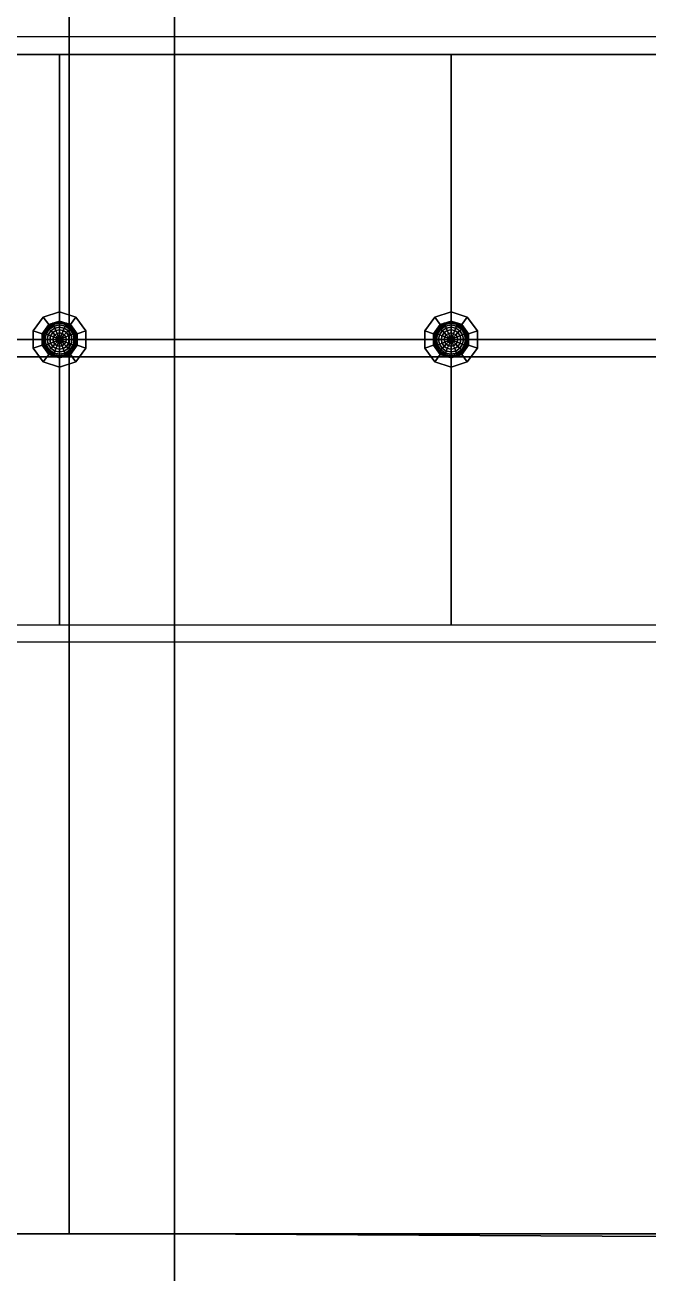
# Model space of a CAD drawing. Header units: millimetres. Extents: x 116.8 to 135.8, y -35.1 to -13.1.
# Drawn here: x 123.717 to 125.493, y -23.251 to -19.694 of the extents above; entities that cross this region are included whole.
import ezdxf

# ---------------------------------------------------------------- set-up
doc = ezdxf.new("R2010")
doc.units = ezdxf.units.MM
for name, color, linetype in [('CONTROSOFFITTO', 41, 'CONTINUOUS'), ('COPERTURA', 252, 'CONTINUOUS'), ('CROMATO', 251, 'CONTINUOUS'), ('LAMPADA', 2, 'CONTINUOUS'), ('PAVIMENTO', 253, 'CONTINUOUS'), ('SOFFITTO', 41, 'CONTINUOUS')]:
    doc.layers.add(name, color=color, linetype=linetype)

msp = doc.modelspace()

# ---------------------------------------------------------------- linework, layer by layer
at = {"layer": 'CONTROSOFFITTO'}
for points in [[(122.649612, -19.728058, 5.7), (122.699612, -19.778058, 5.6), (127.162703, -19.778058, 5.6), (127.212703, -19.728058, 5.7)], [(123.815385, -19.778058, 5.6), (122.699612, -19.778058, 5.6), (122.699612, -20.590732, 5.6), (123.815385, -20.590732, 5.6)], [(124.931158, -19.778058, 5.6), (123.815385, -19.778058, 5.6), (123.815385, -20.590732, 5.6), (124.931158, -20.590732, 5.6)], [(126.046931, -19.778058, 5.6), (124.931158, -19.778058, 5.6), (124.931158, -20.590732, 5.6), (126.046931, -20.590732, 5.6)], [(123.815385, -20.590732, 5.6), (122.699612, -20.590732, 5.6), (122.699612, -21.403406, 5.6), (123.815385, -21.403406, 5.6)], [(124.931158, -20.590732, 5.6), (123.815385, -20.590732, 5.6), (123.815385, -21.403406, 5.6), (124.931158, -21.403406, 5.6)], [(126.046931, -20.590732, 5.6), (124.931158, -20.590732, 5.6), (124.931158, -21.403406, 5.6), (126.046931, -21.403406, 5.6)], [(122.649612, -21.453406, 5.7), (122.699612, -21.403406, 5.6), (127.162703, -21.403406, 5.6), (127.212703, -21.453406, 5.7)]]:
    msp.add_3dface(points, dxfattribs=at)
at = {"layer": 'COPERTURA'}
for points in [[(128.543016, -20.6399, 6.3), (123.693016, -20.6399, 6.3), (123.693016, -18.1399, 6.3), (128.543016, -18.1399, 6.3)], [(128.543016, -23.1399, 6.3), (123.693016, -23.1399, 6.3), (123.693016, -20.6399, 6.3), (128.543016, -20.6399, 6.3)], [(123.843016, -23.1399, 5.7), (119.143016, -23.1399, 5.7), (118.843016, -23.1399, 6.3), (123.693016, -23.1399, 6.3)], [(126.343016, -25.6399, 6.3), (118.843016, -25.6399, 6.3), (118.843016, -23.1399, 6.3), (126.343016, -23.1399, 6.3)], [(118.843016, -23.1399, 5.7), (126.343016, -23.1399, 5.7), (126.343016, -23.1399, 6.3), (118.843016, -23.1399, 6.3)], [(128.543016, -23.1399, 5.7), (123.843016, -23.1399, 5.7), (123.693016, -23.1399, 6.3), (128.543016, -23.1399, 6.3)]]:
    msp.add_3dface(points, dxfattribs=at)
at = {"layer": 'CROMATO'}
for points in [[(123.815408, -20.538206, 5.6), (123.815408, -20.51192, 5.6), (123.769055, -20.526981, 5.6), (123.784506, -20.548247, 5.6)], [(123.784506, -20.548247, 5.575), (123.769055, -20.526981, 5.575), (123.815408, -20.51192, 5.575), (123.815408, -20.538206, 5.575)], [(123.769055, -20.526981, 5.6), (123.815408, -20.51192, 5.6), (123.815408, -20.51192, 5.575), (123.769055, -20.526981, 5.575)], [(123.84631, -20.548247, 5.6), (123.86176, -20.526981, 5.6), (123.815408, -20.51192, 5.6), (123.815408, -20.538206, 5.6)], [(123.815408, -20.538206, 5.575), (123.815408, -20.51192, 5.575), (123.86176, -20.526981, 5.575), (123.84631, -20.548247, 5.575)], [(123.815408, -20.51192, 5.6), (123.86176, -20.526981, 5.6), (123.86176, -20.526981, 5.575), (123.815408, -20.51192, 5.575)], [(123.815408, -20.51192, 5.6), (123.815408, -20.538206, 5.6), (123.815408, -20.538206, 5.575), (123.815408, -20.51192, 5.575)], [(124.931181, -20.538206, 5.6), (124.931181, -20.51192, 5.6), (124.884828, -20.526981, 5.6), (124.900279, -20.548247, 5.6)], [(124.900279, -20.548247, 5.575), (124.884828, -20.526981, 5.575), (124.931181, -20.51192, 5.575), (124.931181, -20.538206, 5.575)], [(124.884828, -20.526981, 5.6), (124.931181, -20.51192, 5.6), (124.931181, -20.51192, 5.575), (124.884828, -20.526981, 5.575)], [(124.962082, -20.548247, 5.6), (124.977533, -20.526981, 5.6), (124.931181, -20.51192, 5.6), (124.931181, -20.538206, 5.6)], [(124.931181, -20.538206, 5.575), (124.931181, -20.51192, 5.575), (124.977533, -20.526981, 5.575), (124.962082, -20.548247, 5.575)], [(124.931181, -20.51192, 5.6), (124.977533, -20.526981, 5.6), (124.977533, -20.526981, 5.575), (124.931181, -20.51192, 5.575)], [(124.931181, -20.51192, 5.6), (124.931181, -20.538206, 5.6), (124.931181, -20.538206, 5.575), (124.931181, -20.51192, 5.575)], [(123.784506, -20.548247, 5.6), (123.769055, -20.526981, 5.6), (123.740408, -20.56641, 5.6), (123.765408, -20.574533, 5.6)], [(123.765408, -20.574533, 5.575), (123.740408, -20.56641, 5.575), (123.769055, -20.526981, 5.575), (123.784506, -20.548247, 5.575)], [(123.740408, -20.56641, 5.6), (123.769055, -20.526981, 5.6), (123.769055, -20.526981, 5.575), (123.740408, -20.56641, 5.575)], [(123.784506, -20.548247, 5.575), (123.765408, -20.574533, 5.575), (123.765408, -20.574533, 5.6), (123.784506, -20.548247, 5.6)], [(123.769055, -20.526981, 5.6), (123.784506, -20.548247, 5.6), (123.784506, -20.548247, 5.575), (123.769055, -20.526981, 5.575)], [(123.815408, -20.538206, 5.575), (123.784506, -20.548247, 5.575), (123.784506, -20.548247, 5.6), (123.815408, -20.538206, 5.6)], [(123.84631, -20.548247, 5.575), (123.815408, -20.538206, 5.575), (123.815408, -20.538206, 5.6), (123.84631, -20.548247, 5.6)], [(123.865408, -20.574533, 5.6), (123.890408, -20.56641, 5.6), (123.86176, -20.526981, 5.6), (123.84631, -20.548247, 5.6)], [(123.84631, -20.548247, 5.575), (123.86176, -20.526981, 5.575), (123.890408, -20.56641, 5.575), (123.865408, -20.574533, 5.575)], [(123.84631, -20.548247, 5.6), (123.86176, -20.526981, 5.6), (123.86176, -20.526981, 5.575), (123.84631, -20.548247, 5.575)], [(123.865408, -20.574533, 5.575), (123.84631, -20.548247, 5.575), (123.84631, -20.548247, 5.6), (123.865408, -20.574533, 5.6)], [(123.86176, -20.526981, 5.6), (123.890408, -20.56641, 5.6), (123.890408, -20.56641, 5.575), (123.86176, -20.526981, 5.575)], [(124.900279, -20.548247, 5.6), (124.884828, -20.526981, 5.6), (124.856181, -20.56641, 5.6), (124.881181, -20.574533, 5.6)], [(124.881181, -20.574533, 5.575), (124.856181, -20.56641, 5.575), (124.884828, -20.526981, 5.575), (124.900279, -20.548247, 5.575)], [(124.856181, -20.56641, 5.6), (124.884828, -20.526981, 5.6), (124.884828, -20.526981, 5.575), (124.856181, -20.56641, 5.575)], [(124.900279, -20.548247, 5.575), (124.881181, -20.574533, 5.575), (124.881181, -20.574533, 5.6), (124.900279, -20.548247, 5.6)], [(124.884828, -20.526981, 5.6), (124.900279, -20.548247, 5.6), (124.900279, -20.548247, 5.575), (124.884828, -20.526981, 5.575)], [(124.931181, -20.538206, 5.575), (124.900279, -20.548247, 5.575), (124.900279, -20.548247, 5.6), (124.931181, -20.538206, 5.6)], [(124.962082, -20.548247, 5.575), (124.931181, -20.538206, 5.575), (124.931181, -20.538206, 5.6), (124.962082, -20.548247, 5.6)], [(124.981181, -20.574533, 5.6), (125.006181, -20.56641, 5.6), (124.977533, -20.526981, 5.6), (124.962082, -20.548247, 5.6)], [(124.962082, -20.548247, 5.575), (124.977533, -20.526981, 5.575), (125.006181, -20.56641, 5.575), (124.981181, -20.574533, 5.575)], [(124.962082, -20.548247, 5.6), (124.977533, -20.526981, 5.6), (124.977533, -20.526981, 5.575), (124.962082, -20.548247, 5.575)], [(124.981181, -20.574533, 5.575), (124.962082, -20.548247, 5.575), (124.962082, -20.548247, 5.6), (124.981181, -20.574533, 5.6)], [(124.977533, -20.526981, 5.6), (125.006181, -20.56641, 5.6), (125.006181, -20.56641, 5.575), (124.977533, -20.526981, 5.575)], [(123.765408, -20.607025, 5.6), (123.740408, -20.615148, 5.6), (123.740408, -20.56641, 5.6), (123.765408, -20.574533, 5.6)], [(123.765408, -20.574533, 5.575), (123.740408, -20.56641, 5.575), (123.740408, -20.615148, 5.575), (123.765408, -20.607025, 5.575)], [(123.765408, -20.574533, 5.6), (123.740408, -20.56641, 5.6), (123.740408, -20.56641, 5.575), (123.765408, -20.574533, 5.575)], [(123.740408, -20.56641, 5.6), (123.740408, -20.615148, 5.6), (123.740408, -20.615148, 5.575), (123.740408, -20.56641, 5.575)], [(123.765408, -20.607025, 5.575), (123.765408, -20.574533, 5.575), (123.765408, -20.574533, 5.6), (123.765408, -20.607025, 5.6)], [(123.865408, -20.607025, 5.6), (123.890408, -20.615148, 5.6), (123.890408, -20.56641, 5.6), (123.865408, -20.574533, 5.6)], [(123.865408, -20.574533, 5.575), (123.890408, -20.56641, 5.575), (123.890408, -20.615148, 5.575), (123.865408, -20.607025, 5.575)], [(123.890408, -20.56641, 5.6), (123.865408, -20.574533, 5.6), (123.865408, -20.574533, 5.575), (123.890408, -20.56641, 5.575)], [(123.865408, -20.607025, 5.575), (123.865408, -20.574533, 5.575), (123.865408, -20.574533, 5.6), (123.865408, -20.607025, 5.6)], [(123.890408, -20.56641, 5.6), (123.890408, -20.615148, 5.6), (123.890408, -20.615148, 5.575), (123.890408, -20.56641, 5.575)], [(124.881181, -20.607025, 5.6), (124.856181, -20.615148, 5.6), (124.856181, -20.56641, 5.6), (124.881181, -20.574533, 5.6)], [(124.881181, -20.574533, 5.575), (124.856181, -20.56641, 5.575), (124.856181, -20.615148, 5.575), (124.881181, -20.607025, 5.575)], [(124.881181, -20.574533, 5.6), (124.856181, -20.56641, 5.6), (124.856181, -20.56641, 5.575), (124.881181, -20.574533, 5.575)], [(124.856181, -20.56641, 5.6), (124.856181, -20.615148, 5.6), (124.856181, -20.615148, 5.575), (124.856181, -20.56641, 5.575)], [(124.881181, -20.607025, 5.575), (124.881181, -20.574533, 5.575), (124.881181, -20.574533, 5.6), (124.881181, -20.607025, 5.6)], [(124.981181, -20.607025, 5.6), (125.006181, -20.615148, 5.6), (125.006181, -20.56641, 5.6), (124.981181, -20.574533, 5.6)], [(124.981181, -20.574533, 5.575), (125.006181, -20.56641, 5.575), (125.006181, -20.615148, 5.575), (124.981181, -20.607025, 5.575)], [(125.006181, -20.56641, 5.6), (124.981181, -20.574533, 5.6), (124.981181, -20.574533, 5.575), (125.006181, -20.56641, 5.575)], [(124.981181, -20.607025, 5.575), (124.981181, -20.574533, 5.575), (124.981181, -20.574533, 5.6), (124.981181, -20.607025, 5.6)], [(125.006181, -20.56641, 5.6), (125.006181, -20.615148, 5.6), (125.006181, -20.615148, 5.575), (125.006181, -20.56641, 5.575)], [(123.784506, -20.633312, 5.6), (123.769055, -20.654578, 5.6), (123.740408, -20.615148, 5.6), (123.765408, -20.607025, 5.6)], [(123.765408, -20.607025, 5.575), (123.740408, -20.615148, 5.575), (123.769055, -20.654578, 5.575), (123.784506, -20.633312, 5.575)], [(123.765408, -20.607025, 5.6), (123.740408, -20.615148, 5.6), (123.740408, -20.615148, 5.575), (123.765408, -20.607025, 5.575)], [(123.740408, -20.615148, 5.6), (123.769055, -20.654578, 5.6), (123.769055, -20.654578, 5.575), (123.740408, -20.615148, 5.575)], [(123.784506, -20.633312, 5.575), (123.765408, -20.607025, 5.575), (123.765408, -20.607025, 5.6), (123.784506, -20.633312, 5.6)], [(123.865408, -20.607025, 5.6), (123.890408, -20.615148, 5.6), (123.86176, -20.654578, 5.6), (123.84631, -20.633312, 5.6)], [(123.84631, -20.633312, 5.575), (123.86176, -20.654578, 5.575), (123.890408, -20.615148, 5.575), (123.865408, -20.607025, 5.575)], [(123.865408, -20.607025, 5.575), (123.84631, -20.633312, 5.575), (123.84631, -20.633312, 5.6), (123.865408, -20.607025, 5.6)], [(123.86176, -20.654578, 5.6), (123.890408, -20.615148, 5.6), (123.890408, -20.615148, 5.575), (123.86176, -20.654578, 5.575)], [(123.890408, -20.615148, 5.6), (123.865408, -20.607025, 5.6), (123.865408, -20.607025, 5.575), (123.890408, -20.615148, 5.575)], [(124.900279, -20.633312, 5.6), (124.884828, -20.654578, 5.6), (124.856181, -20.615148, 5.6), (124.881181, -20.607025, 5.6)], [(124.881181, -20.607025, 5.575), (124.856181, -20.615148, 5.575), (124.884828, -20.654578, 5.575), (124.900279, -20.633312, 5.575)], [(124.881181, -20.607025, 5.6), (124.856181, -20.615148, 5.6), (124.856181, -20.615148, 5.575), (124.881181, -20.607025, 5.575)], [(124.856181, -20.615148, 5.6), (124.884828, -20.654578, 5.6), (124.884828, -20.654578, 5.575), (124.856181, -20.615148, 5.575)], [(124.900279, -20.633312, 5.575), (124.881181, -20.607025, 5.575), (124.881181, -20.607025, 5.6), (124.900279, -20.633312, 5.6)], [(124.981181, -20.607025, 5.6), (125.006181, -20.615148, 5.6), (124.977533, -20.654578, 5.6), (124.962082, -20.633312, 5.6)], [(124.962082, -20.633312, 5.575), (124.977533, -20.654578, 5.575), (125.006181, -20.615148, 5.575), (124.981181, -20.607025, 5.575)], [(124.981181, -20.607025, 5.575), (124.962082, -20.633312, 5.575), (124.962082, -20.633312, 5.6), (124.981181, -20.607025, 5.6)], [(124.977533, -20.654578, 5.6), (125.006181, -20.615148, 5.6), (125.006181, -20.615148, 5.575), (124.977533, -20.654578, 5.575)], [(125.006181, -20.615148, 5.6), (124.981181, -20.607025, 5.6), (124.981181, -20.607025, 5.575), (125.006181, -20.615148, 5.575)], [(123.815408, -20.643352, 5.6), (123.815408, -20.669639, 5.6), (123.769055, -20.654578, 5.6), (123.784506, -20.633312, 5.6)], [(123.784506, -20.633312, 5.575), (123.769055, -20.654578, 5.575), (123.815408, -20.669639, 5.575), (123.815408, -20.643352, 5.575)], [(123.784506, -20.633312, 5.6), (123.769055, -20.654578, 5.6), (123.769055, -20.654578, 5.575), (123.784506, -20.633312, 5.575)], [(123.769055, -20.654578, 5.6), (123.815408, -20.669639, 5.6), (123.815408, -20.669639, 5.575), (123.769055, -20.654578, 5.575)], [(123.815408, -20.643352, 5.575), (123.784506, -20.633312, 5.575), (123.784506, -20.633312, 5.6), (123.815408, -20.643352, 5.6)], [(123.84631, -20.633312, 5.6), (123.86176, -20.654578, 5.6), (123.815408, -20.669639, 5.6), (123.815408, -20.643352, 5.6)], [(123.815408, -20.643352, 5.575), (123.815408, -20.669639, 5.575), (123.86176, -20.654578, 5.575), (123.84631, -20.633312, 5.575)], [(123.84631, -20.633312, 5.575), (123.815408, -20.643352, 5.575), (123.815408, -20.643352, 5.6), (123.84631, -20.633312, 5.6)], [(123.815408, -20.669639, 5.6), (123.815408, -20.643352, 5.6), (123.815408, -20.643352, 5.575), (123.815408, -20.669639, 5.575)], [(123.815408, -20.643352, 5.6), (123.815408, -20.669639, 5.6), (123.815408, -20.669639, 5.575), (123.815408, -20.643352, 5.575)], [(123.815408, -20.669639, 5.6), (123.86176, -20.654578, 5.6), (123.86176, -20.654578, 5.575), (123.815408, -20.669639, 5.575)], [(123.84631, -20.633312, 5.6), (123.86176, -20.654578, 5.6), (123.86176, -20.654578, 5.575), (123.84631, -20.633312, 5.575)], [(124.931181, -20.643352, 5.6), (124.931181, -20.669639, 5.6), (124.884828, -20.654578, 5.6), (124.900279, -20.633312, 5.6)], [(124.900279, -20.633312, 5.575), (124.884828, -20.654578, 5.575), (124.931181, -20.669639, 5.575), (124.931181, -20.643352, 5.575)], [(124.900279, -20.633312, 5.6), (124.884828, -20.654578, 5.6), (124.884828, -20.654578, 5.575), (124.900279, -20.633312, 5.575)], [(124.884828, -20.654578, 5.6), (124.931181, -20.669639, 5.6), (124.931181, -20.669639, 5.575), (124.884828, -20.654578, 5.575)], [(124.931181, -20.643352, 5.575), (124.900279, -20.633312, 5.575), (124.900279, -20.633312, 5.6), (124.931181, -20.643352, 5.6)], [(124.962082, -20.633312, 5.6), (124.977533, -20.654578, 5.6), (124.931181, -20.669639, 5.6), (124.931181, -20.643352, 5.6)], [(124.931181, -20.643352, 5.575), (124.931181, -20.669639, 5.575), (124.977533, -20.654578, 5.575), (124.962082, -20.633312, 5.575)], [(124.962082, -20.633312, 5.575), (124.931181, -20.643352, 5.575), (124.931181, -20.643352, 5.6), (124.962082, -20.633312, 5.6)], [(124.931181, -20.643352, 5.6), (124.931181, -20.669639, 5.6), (124.931181, -20.669639, 5.575), (124.931181, -20.643352, 5.575)], [(124.931181, -20.669639, 5.6), (124.977533, -20.654578, 5.6), (124.977533, -20.654578, 5.575), (124.931181, -20.669639, 5.575)], [(124.962082, -20.633312, 5.6), (124.977533, -20.654578, 5.6), (124.977533, -20.654578, 5.575), (124.962082, -20.633312, 5.575)]]:
    msp.add_3dface(points, dxfattribs=at)
at = {"layer": 'LAMPADA'}
for points in [[(123.770102, -20.572013, 5.565246), (123.780732, -20.556103, 5.565246), (123.780053, -20.555424, 5.575), (123.769214, -20.571645, 5.575)], [(123.77273, -20.573102, 5.555866), (123.782744, -20.558115, 5.555866), (123.780732, -20.556103, 5.565246), (123.770102, -20.572013, 5.565246)], [(123.776999, -20.57487, 5.547222), (123.786011, -20.561382, 5.547222), (123.782744, -20.558115, 5.555866), (123.77273, -20.573102, 5.555866)], [(123.780732, -20.556103, 5.565246), (123.796641, -20.545473, 5.565246), (123.796274, -20.544585, 5.575), (123.780053, -20.555424, 5.575)], [(123.782744, -20.558115, 5.555866), (123.79773, -20.548102, 5.555866), (123.796641, -20.545473, 5.565246), (123.780732, -20.556103, 5.565246)], [(123.786011, -20.561382, 5.547222), (123.799498, -20.55237, 5.547222), (123.79773, -20.548102, 5.555866), (123.782744, -20.558115, 5.555866)], [(123.790408, -20.565779, 5.539645), (123.801878, -20.558115, 5.539645), (123.799498, -20.55237, 5.547222), (123.786011, -20.561382, 5.547222)], [(123.795766, -20.571137, 5.533427), (123.804778, -20.565115, 5.533427), (123.801878, -20.558115, 5.539645), (123.790408, -20.565779, 5.539645)], [(123.796641, -20.545473, 5.565246), (123.815408, -20.54174, 5.565246), (123.815408, -20.540779, 5.575), (123.796274, -20.544585, 5.575)], [(123.79773, -20.548102, 5.555866), (123.815408, -20.544585, 5.555866), (123.815408, -20.54174, 5.565246), (123.796641, -20.545473, 5.565246)], [(123.799498, -20.55237, 5.547222), (123.815408, -20.549206, 5.547222), (123.815408, -20.544585, 5.555866), (123.79773, -20.548102, 5.555866)], [(123.801878, -20.558115, 5.539645), (123.815408, -20.555424, 5.539645), (123.815408, -20.549206, 5.547222), (123.799498, -20.55237, 5.547222)], [(123.804778, -20.565115, 5.533427), (123.815408, -20.563001, 5.533427), (123.815408, -20.555424, 5.539645), (123.801878, -20.558115, 5.539645)], [(123.815408, -20.54174, 5.565246), (123.834174, -20.545473, 5.565246), (123.834542, -20.544585, 5.575), (123.815408, -20.540779, 5.575)], [(123.815408, -20.544585, 5.555866), (123.833086, -20.548102, 5.555866), (123.834174, -20.545473, 5.565246), (123.815408, -20.54174, 5.565246)], [(123.815408, -20.549206, 5.547222), (123.831317, -20.55237, 5.547222), (123.833086, -20.548102, 5.555866), (123.815408, -20.544585, 5.555866)], [(123.815408, -20.555424, 5.539645), (123.828938, -20.558115, 5.539645), (123.831317, -20.55237, 5.547222), (123.815408, -20.549206, 5.547222)], [(123.815408, -20.563001, 5.533427), (123.826038, -20.565115, 5.533427), (123.828938, -20.558115, 5.539645), (123.815408, -20.555424, 5.539645)], [(123.826038, -20.565115, 5.533427), (123.83505, -20.571137, 5.533427), (123.840408, -20.565779, 5.539645), (123.828938, -20.558115, 5.539645)], [(123.828938, -20.558115, 5.539645), (123.840408, -20.565779, 5.539645), (123.844805, -20.561382, 5.547222), (123.831317, -20.55237, 5.547222)], [(123.831317, -20.55237, 5.547222), (123.844805, -20.561382, 5.547222), (123.848072, -20.558115, 5.555866), (123.833086, -20.548102, 5.555866)], [(123.833086, -20.548102, 5.555866), (123.848072, -20.558115, 5.555866), (123.850084, -20.556103, 5.565246), (123.834174, -20.545473, 5.565246)], [(123.834174, -20.545473, 5.565246), (123.850084, -20.556103, 5.565246), (123.850763, -20.555424, 5.575), (123.834542, -20.544585, 5.575)], [(123.844805, -20.561382, 5.547222), (123.853817, -20.57487, 5.547222), (123.858086, -20.573102, 5.555866), (123.848072, -20.558115, 5.555866)], [(123.848072, -20.558115, 5.555866), (123.858086, -20.573102, 5.555866), (123.860714, -20.572013, 5.565246), (123.850084, -20.556103, 5.565246)], [(123.850084, -20.556103, 5.565246), (123.860714, -20.572013, 5.565246), (123.861602, -20.571645, 5.575), (123.850763, -20.555424, 5.575)], [(124.885874, -20.572013, 5.565246), (124.896505, -20.556103, 5.565246), (124.895825, -20.555424, 5.575), (124.884987, -20.571645, 5.575)], [(124.888503, -20.573102, 5.555866), (124.898517, -20.558115, 5.555866), (124.896505, -20.556103, 5.565246), (124.885874, -20.572013, 5.565246)], [(124.892772, -20.57487, 5.547222), (124.901784, -20.561382, 5.547222), (124.898517, -20.558115, 5.555866), (124.888503, -20.573102, 5.555866)], [(124.896505, -20.556103, 5.565246), (124.912414, -20.545473, 5.565246), (124.912046, -20.544585, 5.575), (124.895825, -20.555424, 5.575)], [(124.898517, -20.558115, 5.555866), (124.913503, -20.548102, 5.555866), (124.912414, -20.545473, 5.565246), (124.896505, -20.556103, 5.565246)], [(124.901784, -20.561382, 5.547222), (124.915271, -20.55237, 5.547222), (124.913503, -20.548102, 5.555866), (124.898517, -20.558115, 5.555866)], [(124.906181, -20.565779, 5.539645), (124.917651, -20.558115, 5.539645), (124.915271, -20.55237, 5.547222), (124.901784, -20.561382, 5.547222)], [(124.911538, -20.571137, 5.533427), (124.92055, -20.565115, 5.533427), (124.917651, -20.558115, 5.539645), (124.906181, -20.565779, 5.539645)], [(124.912414, -20.545473, 5.565246), (124.931181, -20.54174, 5.565246), (124.931181, -20.540779, 5.575), (124.912046, -20.544585, 5.575)], [(124.913503, -20.548102, 5.555866), (124.931181, -20.544585, 5.555866), (124.931181, -20.54174, 5.565246), (124.912414, -20.545473, 5.565246)], [(124.915271, -20.55237, 5.547222), (124.931181, -20.549206, 5.547222), (124.931181, -20.544585, 5.555866), (124.913503, -20.548102, 5.555866)], [(124.917651, -20.558115, 5.539645), (124.931181, -20.555424, 5.539645), (124.931181, -20.549206, 5.547222), (124.915271, -20.55237, 5.547222)], [(124.92055, -20.565115, 5.533427), (124.931181, -20.563001, 5.533427), (124.931181, -20.555424, 5.539645), (124.917651, -20.558115, 5.539645)], [(124.931181, -20.54174, 5.565246), (124.949947, -20.545473, 5.565246), (124.950315, -20.544585, 5.575), (124.931181, -20.540779, 5.575)], [(124.931181, -20.544585, 5.555866), (124.948858, -20.548102, 5.555866), (124.949947, -20.545473, 5.565246), (124.931181, -20.54174, 5.565246)], [(124.931181, -20.549206, 5.547222), (124.94709, -20.55237, 5.547222), (124.948858, -20.548102, 5.555866), (124.931181, -20.544585, 5.555866)], [(124.931181, -20.555424, 5.539645), (124.94471, -20.558115, 5.539645), (124.94709, -20.55237, 5.547222), (124.931181, -20.549206, 5.547222)], [(124.931181, -20.563001, 5.533427), (124.941811, -20.565115, 5.533427), (124.94471, -20.558115, 5.539645), (124.931181, -20.555424, 5.539645)], [(124.941811, -20.565115, 5.533427), (124.950823, -20.571137, 5.533427), (124.956181, -20.565779, 5.539645), (124.94471, -20.558115, 5.539645)], [(124.94471, -20.558115, 5.539645), (124.956181, -20.565779, 5.539645), (124.960578, -20.561382, 5.547222), (124.94709, -20.55237, 5.547222)], [(124.94709, -20.55237, 5.547222), (124.960578, -20.561382, 5.547222), (124.963845, -20.558115, 5.555866), (124.948858, -20.548102, 5.555866)], [(124.948858, -20.548102, 5.555866), (124.963845, -20.558115, 5.555866), (124.965857, -20.556103, 5.565246), (124.949947, -20.545473, 5.565246)], [(124.949947, -20.545473, 5.565246), (124.965857, -20.556103, 5.565246), (124.966536, -20.555424, 5.575), (124.950315, -20.544585, 5.575)], [(124.960578, -20.561382, 5.547222), (124.969589, -20.57487, 5.547222), (124.973858, -20.573102, 5.555866), (124.963845, -20.558115, 5.555866)], [(124.963845, -20.558115, 5.555866), (124.973858, -20.573102, 5.555866), (124.976487, -20.572013, 5.565246), (124.965857, -20.556103, 5.565246)], [(124.965857, -20.556103, 5.565246), (124.976487, -20.572013, 5.565246), (124.977375, -20.571645, 5.575), (124.966536, -20.555424, 5.575)], [(123.766369, -20.590779, 5.565246), (123.770102, -20.572013, 5.565246), (123.769214, -20.571645, 5.575), (123.765408, -20.590779, 5.575)], [(123.770102, -20.609546, 5.565246), (123.766369, -20.590779, 5.565246), (123.765408, -20.590779, 5.575), (123.769214, -20.609914, 5.575)], [(123.769214, -20.590779, 5.555866), (123.77273, -20.573102, 5.555866), (123.770102, -20.572013, 5.565246), (123.766369, -20.590779, 5.565246)], [(123.77273, -20.608457, 5.555866), (123.769214, -20.590779, 5.555866), (123.766369, -20.590779, 5.565246), (123.770102, -20.609546, 5.565246)], [(123.773834, -20.590779, 5.547222), (123.776999, -20.57487, 5.547222), (123.77273, -20.573102, 5.555866), (123.769214, -20.590779, 5.555866)], [(123.776999, -20.606689, 5.547222), (123.773834, -20.590779, 5.547222), (123.769214, -20.590779, 5.555866), (123.77273, -20.608457, 5.555866)], [(123.780053, -20.590779, 5.539645), (123.782744, -20.577249, 5.539645), (123.776999, -20.57487, 5.547222), (123.773834, -20.590779, 5.547222)], [(123.782744, -20.604309, 5.539645), (123.780053, -20.590779, 5.539645), (123.773834, -20.590779, 5.547222), (123.776999, -20.606689, 5.547222)], [(123.782744, -20.577249, 5.539645), (123.790408, -20.565779, 5.539645), (123.786011, -20.561382, 5.547222), (123.776999, -20.57487, 5.547222)], [(123.787629, -20.590779, 5.533427), (123.789744, -20.580149, 5.533427), (123.782744, -20.577249, 5.539645), (123.780053, -20.590779, 5.539645)], [(123.789744, -20.60141, 5.533427), (123.787629, -20.590779, 5.533427), (123.780053, -20.590779, 5.539645), (123.782744, -20.604309, 5.539645)], [(123.789744, -20.580149, 5.533427), (123.795766, -20.571137, 5.533427), (123.790408, -20.565779, 5.539645), (123.782744, -20.577249, 5.539645)], [(123.796274, -20.590779, 5.528806), (123.79773, -20.583457, 5.528806), (123.789744, -20.580149, 5.533427), (123.787629, -20.590779, 5.533427)], [(123.79773, -20.598102, 5.528806), (123.796274, -20.590779, 5.528806), (123.787629, -20.590779, 5.533427), (123.789744, -20.60141, 5.533427)], [(123.79773, -20.583457, 5.528806), (123.801878, -20.577249, 5.528806), (123.795766, -20.571137, 5.533427), (123.789744, -20.580149, 5.533427)], [(123.801878, -20.577249, 5.528806), (123.808086, -20.573102, 5.528806), (123.804778, -20.565115, 5.533427), (123.795766, -20.571137, 5.533427)], [(123.805653, -20.590779, 5.525961), (123.806396, -20.587046, 5.525961), (123.79773, -20.583457, 5.528806), (123.796274, -20.590779, 5.528806)], [(123.806396, -20.594512, 5.525961), (123.805653, -20.590779, 5.525961), (123.796274, -20.590779, 5.528806), (123.79773, -20.598102, 5.528806)], [(123.806396, -20.587046, 5.525961), (123.80851, -20.583882, 5.525961), (123.801878, -20.577249, 5.528806), (123.79773, -20.583457, 5.528806)], [(123.80851, -20.597677, 5.525961), (123.806396, -20.594512, 5.525961), (123.79773, -20.598102, 5.528806), (123.801878, -20.604309, 5.528806)], [(123.80851, -20.583882, 5.525961), (123.811675, -20.581767, 5.525961), (123.808086, -20.573102, 5.528806), (123.801878, -20.577249, 5.528806)], [(123.808086, -20.573102, 5.528806), (123.815408, -20.571645, 5.528806), (123.815408, -20.563001, 5.533427), (123.804778, -20.565115, 5.533427)], [(123.815408, -20.590779, 5.525), (123.815408, -20.590779, 5.525), (123.806396, -20.587046, 5.525961), (123.805653, -20.590779, 5.525961)], [(123.815408, -20.590779, 5.525), (123.815408, -20.590779, 5.525), (123.805653, -20.590779, 5.525961), (123.806396, -20.594512, 5.525961)], [(123.815408, -20.590779, 5.525), (123.815408, -20.590779, 5.525), (123.80851, -20.583882, 5.525961), (123.806396, -20.587046, 5.525961)], [(123.815408, -20.590779, 5.525), (123.815408, -20.590779, 5.525), (123.806396, -20.594512, 5.525961), (123.80851, -20.597677, 5.525961)], [(123.811675, -20.581767, 5.525961), (123.815408, -20.581025, 5.525961), (123.815408, -20.571645, 5.528806), (123.808086, -20.573102, 5.528806)], [(123.815408, -20.590779, 5.525), (123.815408, -20.590779, 5.525), (123.811675, -20.581767, 5.525961), (123.80851, -20.583882, 5.525961)], [(123.815408, -20.590779, 5.525), (123.815408, -20.590779, 5.525), (123.80851, -20.597677, 5.525961), (123.811675, -20.599791, 5.525961)], [(123.815408, -20.590779, 5.525), (123.815408, -20.590779, 5.525), (123.815408, -20.581025, 5.525961), (123.811675, -20.581767, 5.525961)], [(123.815408, -20.590779, 5.525), (123.815408, -20.590779, 5.525), (123.811675, -20.599791, 5.525961), (123.815408, -20.600534, 5.525961)], [(123.815408, -20.571645, 5.528806), (123.82273, -20.573102, 5.528806), (123.826038, -20.565115, 5.533427), (123.815408, -20.563001, 5.533427)], [(123.815408, -20.581025, 5.525961), (123.819141, -20.581767, 5.525961), (123.82273, -20.573102, 5.528806), (123.815408, -20.571645, 5.528806)], [(123.815408, -20.590779, 5.525), (123.815408, -20.590779, 5.525), (123.819141, -20.581767, 5.525961), (123.815408, -20.581025, 5.525961)], [(123.815408, -20.590779, 5.525), (123.815408, -20.590779, 5.525), (123.822305, -20.583882, 5.525961), (123.819141, -20.581767, 5.525961)], [(123.815408, -20.590779, 5.525), (123.815408, -20.590779, 5.525), (123.82442, -20.587046, 5.525961), (123.822305, -20.583882, 5.525961)], [(123.815408, -20.590779, 5.525), (123.815408, -20.590779, 5.525), (123.825162, -20.590779, 5.525961), (123.82442, -20.587046, 5.525961)], [(123.815408, -20.590779, 5.525), (123.815408, -20.590779, 5.525), (123.82442, -20.594512, 5.525961), (123.825162, -20.590779, 5.525961)], [(123.815408, -20.590779, 5.525), (123.815408, -20.590779, 5.525), (123.822305, -20.597677, 5.525961), (123.82442, -20.594512, 5.525961)], [(123.815408, -20.590779, 5.525), (123.815408, -20.590779, 5.525), (123.819141, -20.599791, 5.525961), (123.822305, -20.597677, 5.525961)], [(123.815408, -20.590779, 5.525), (123.815408, -20.590779, 5.525), (123.815408, -20.600534, 5.525961), (123.819141, -20.599791, 5.525961)], [(123.819141, -20.581767, 5.525961), (123.822305, -20.583882, 5.525961), (123.828938, -20.577249, 5.528806), (123.82273, -20.573102, 5.528806)], [(123.822305, -20.583882, 5.525961), (123.82442, -20.587046, 5.525961), (123.833086, -20.583457, 5.528806), (123.828938, -20.577249, 5.528806)], [(123.82442, -20.594512, 5.525961), (123.822305, -20.597677, 5.525961), (123.828938, -20.604309, 5.528806), (123.833086, -20.598102, 5.528806)], [(123.82273, -20.573102, 5.528806), (123.828938, -20.577249, 5.528806), (123.83505, -20.571137, 5.533427), (123.826038, -20.565115, 5.533427)], [(123.82442, -20.587046, 5.525961), (123.825162, -20.590779, 5.525961), (123.834542, -20.590779, 5.528806), (123.833086, -20.583457, 5.528806)], [(123.825162, -20.590779, 5.525961), (123.82442, -20.594512, 5.525961), (123.833086, -20.598102, 5.528806), (123.834542, -20.590779, 5.528806)], [(123.828938, -20.577249, 5.528806), (123.833086, -20.583457, 5.528806), (123.841072, -20.580149, 5.533427), (123.83505, -20.571137, 5.533427)], [(123.833086, -20.583457, 5.528806), (123.834542, -20.590779, 5.528806), (123.843186, -20.590779, 5.533427), (123.841072, -20.580149, 5.533427)], [(123.834542, -20.590779, 5.528806), (123.833086, -20.598102, 5.528806), (123.841072, -20.60141, 5.533427), (123.843186, -20.590779, 5.533427)], [(123.83505, -20.571137, 5.533427), (123.841072, -20.580149, 5.533427), (123.848072, -20.577249, 5.539645), (123.840408, -20.565779, 5.539645)], [(123.840408, -20.565779, 5.539645), (123.848072, -20.577249, 5.539645), (123.853817, -20.57487, 5.547222), (123.844805, -20.561382, 5.547222)], [(123.841072, -20.580149, 5.533427), (123.843186, -20.590779, 5.533427), (123.850763, -20.590779, 5.539645), (123.848072, -20.577249, 5.539645)], [(123.843186, -20.590779, 5.533427), (123.841072, -20.60141, 5.533427), (123.848072, -20.604309, 5.539645), (123.850763, -20.590779, 5.539645)], [(123.848072, -20.577249, 5.539645), (123.850763, -20.590779, 5.539645), (123.856981, -20.590779, 5.547222), (123.853817, -20.57487, 5.547222)], [(123.850763, -20.590779, 5.539645), (123.848072, -20.604309, 5.539645), (123.853817, -20.606689, 5.547222), (123.856981, -20.590779, 5.547222)], [(123.853817, -20.57487, 5.547222), (123.856981, -20.590779, 5.547222), (123.861602, -20.590779, 5.555866), (123.858086, -20.573102, 5.555866)], [(123.856981, -20.590779, 5.547222), (123.853817, -20.606689, 5.547222), (123.858086, -20.608457, 5.555866), (123.861602, -20.590779, 5.555866)], [(123.858086, -20.573102, 5.555866), (123.861602, -20.590779, 5.555866), (123.864447, -20.590779, 5.565246), (123.860714, -20.572013, 5.565246)], [(123.861602, -20.590779, 5.555866), (123.858086, -20.608457, 5.555866), (123.860714, -20.609546, 5.565246), (123.864447, -20.590779, 5.565246)], [(123.860714, -20.572013, 5.565246), (123.864447, -20.590779, 5.565246), (123.865408, -20.590779, 5.575), (123.861602, -20.571645, 5.575)], [(123.864447, -20.590779, 5.565246), (123.860714, -20.609546, 5.565246), (123.861602, -20.609914, 5.575), (123.865408, -20.590779, 5.575)], [(124.882141, -20.590779, 5.565246), (124.885874, -20.572013, 5.565246), (124.884987, -20.571645, 5.575), (124.881181, -20.590779, 5.575)], [(124.885874, -20.609546, 5.565246), (124.882141, -20.590779, 5.565246), (124.881181, -20.590779, 5.575), (124.884987, -20.609914, 5.575)], [(124.884987, -20.590779, 5.555866), (124.888503, -20.573102, 5.555866), (124.885874, -20.572013, 5.565246), (124.882141, -20.590779, 5.565246)], [(124.888503, -20.608457, 5.555866), (124.884987, -20.590779, 5.555866), (124.882141, -20.590779, 5.565246), (124.885874, -20.609546, 5.565246)], [(124.889607, -20.590779, 5.547222), (124.892772, -20.57487, 5.547222), (124.888503, -20.573102, 5.555866), (124.884987, -20.590779, 5.555866)], [(124.892772, -20.606689, 5.547222), (124.889607, -20.590779, 5.547222), (124.884987, -20.590779, 5.555866), (124.888503, -20.608457, 5.555866)], [(124.895825, -20.590779, 5.539645), (124.898517, -20.577249, 5.539645), (124.892772, -20.57487, 5.547222), (124.889607, -20.590779, 5.547222)], [(124.898517, -20.604309, 5.539645), (124.895825, -20.590779, 5.539645), (124.889607, -20.590779, 5.547222), (124.892772, -20.606689, 5.547222)], [(124.898517, -20.577249, 5.539645), (124.906181, -20.565779, 5.539645), (124.901784, -20.561382, 5.547222), (124.892772, -20.57487, 5.547222)], [(124.903402, -20.590779, 5.533427), (124.905517, -20.580149, 5.533427), (124.898517, -20.577249, 5.539645), (124.895825, -20.590779, 5.539645)], [(124.905517, -20.60141, 5.533427), (124.903402, -20.590779, 5.533427), (124.895825, -20.590779, 5.539645), (124.898517, -20.604309, 5.539645)], [(124.905517, -20.580149, 5.533427), (124.911538, -20.571137, 5.533427), (124.906181, -20.565779, 5.539645), (124.898517, -20.577249, 5.539645)], [(124.912046, -20.590779, 5.528806), (124.913503, -20.583457, 5.528806), (124.905517, -20.580149, 5.533427), (124.903402, -20.590779, 5.533427)], [(124.913503, -20.598102, 5.528806), (124.912046, -20.590779, 5.528806), (124.903402, -20.590779, 5.533427), (124.905517, -20.60141, 5.533427)], [(124.913503, -20.583457, 5.528806), (124.917651, -20.577249, 5.528806), (124.911538, -20.571137, 5.533427), (124.905517, -20.580149, 5.533427)], [(124.917651, -20.577249, 5.528806), (124.923858, -20.573102, 5.528806), (124.92055, -20.565115, 5.533427), (124.911538, -20.571137, 5.533427)], [(124.921426, -20.590779, 5.525961), (124.922169, -20.587046, 5.525961), (124.913503, -20.583457, 5.528806), (124.912046, -20.590779, 5.528806)], [(124.922169, -20.594512, 5.525961), (124.921426, -20.590779, 5.525961), (124.912046, -20.590779, 5.528806), (124.913503, -20.598102, 5.528806)], [(124.922169, -20.587046, 5.525961), (124.924283, -20.583882, 5.525961), (124.917651, -20.577249, 5.528806), (124.913503, -20.583457, 5.528806)], [(124.924283, -20.597677, 5.525961), (124.922169, -20.594512, 5.525961), (124.913503, -20.598102, 5.528806), (124.917651, -20.604309, 5.528806)], [(124.924283, -20.583882, 5.525961), (124.927448, -20.581767, 5.525961), (124.923858, -20.573102, 5.528806), (124.917651, -20.577249, 5.528806)], [(124.923858, -20.573102, 5.528806), (124.931181, -20.571645, 5.528806), (124.931181, -20.563001, 5.533427), (124.92055, -20.565115, 5.533427)], [(124.931181, -20.590779, 5.525), (124.931181, -20.590779, 5.525), (124.922169, -20.587046, 5.525961), (124.921426, -20.590779, 5.525961)], [(124.931181, -20.590779, 5.525), (124.931181, -20.590779, 5.525), (124.921426, -20.590779, 5.525961), (124.922169, -20.594512, 5.525961)], [(124.931181, -20.590779, 5.525), (124.931181, -20.590779, 5.525), (124.924283, -20.583882, 5.525961), (124.922169, -20.587046, 5.525961)], [(124.931181, -20.590779, 5.525), (124.931181, -20.590779, 5.525), (124.922169, -20.594512, 5.525961), (124.924283, -20.597677, 5.525961)], [(124.927448, -20.581767, 5.525961), (124.931181, -20.581025, 5.525961), (124.931181, -20.571645, 5.528806), (124.923858, -20.573102, 5.528806)], [(124.931181, -20.590779, 5.525), (124.931181, -20.590779, 5.525), (124.927448, -20.581767, 5.525961), (124.924283, -20.583882, 5.525961)], [(124.931181, -20.590779, 5.525), (124.931181, -20.590779, 5.525), (124.924283, -20.597677, 5.525961), (124.927448, -20.599791, 5.525961)], [(124.931181, -20.590779, 5.525), (124.931181, -20.590779, 5.525), (124.931181, -20.581025, 5.525961), (124.927448, -20.581767, 5.525961)], [(124.931181, -20.590779, 5.525), (124.931181, -20.590779, 5.525), (124.927448, -20.599791, 5.525961), (124.931181, -20.600534, 5.525961)], [(124.931181, -20.571645, 5.528806), (124.938503, -20.573102, 5.528806), (124.941811, -20.565115, 5.533427), (124.931181, -20.563001, 5.533427)], [(124.931181, -20.581025, 5.525961), (124.934914, -20.581767, 5.525961), (124.938503, -20.573102, 5.528806), (124.931181, -20.571645, 5.528806)], [(124.931181, -20.590779, 5.525), (124.931181, -20.590779, 5.525), (124.934914, -20.581767, 5.525961), (124.931181, -20.581025, 5.525961)], [(124.931181, -20.590779, 5.525), (124.931181, -20.590779, 5.525), (124.938078, -20.583882, 5.525961), (124.934914, -20.581767, 5.525961)], [(124.931181, -20.590779, 5.525), (124.931181, -20.590779, 5.525), (124.940193, -20.587046, 5.525961), (124.938078, -20.583882, 5.525961)], [(124.931181, -20.590779, 5.525), (124.931181, -20.590779, 5.525), (124.940935, -20.590779, 5.525961), (124.940193, -20.587046, 5.525961)], [(124.931181, -20.590779, 5.525), (124.931181, -20.590779, 5.525), (124.940193, -20.594512, 5.525961), (124.940935, -20.590779, 5.525961)], [(124.931181, -20.590779, 5.525), (124.931181, -20.590779, 5.525), (124.938078, -20.597677, 5.525961), (124.940193, -20.594512, 5.525961)], [(124.931181, -20.590779, 5.525), (124.931181, -20.590779, 5.525), (124.934914, -20.599791, 5.525961), (124.938078, -20.597677, 5.525961)], [(124.931181, -20.590779, 5.525), (124.931181, -20.590779, 5.525), (124.931181, -20.600534, 5.525961), (124.934914, -20.599791, 5.525961)], [(124.934914, -20.581767, 5.525961), (124.938078, -20.583882, 5.525961), (124.94471, -20.577249, 5.528806), (124.938503, -20.573102, 5.528806)], [(124.938078, -20.583882, 5.525961), (124.940193, -20.587046, 5.525961), (124.948858, -20.583457, 5.528806), (124.94471, -20.577249, 5.528806)], [(124.940193, -20.594512, 5.525961), (124.938078, -20.597677, 5.525961), (124.94471, -20.604309, 5.528806), (124.948858, -20.598102, 5.528806)], [(124.938503, -20.573102, 5.528806), (124.94471, -20.577249, 5.528806), (124.950823, -20.571137, 5.533427), (124.941811, -20.565115, 5.533427)], [(124.940193, -20.587046, 5.525961), (124.940935, -20.590779, 5.525961), (124.950315, -20.590779, 5.528806), (124.948858, -20.583457, 5.528806)], [(124.940935, -20.590779, 5.525961), (124.940193, -20.594512, 5.525961), (124.948858, -20.598102, 5.528806), (124.950315, -20.590779, 5.528806)], [(124.94471, -20.577249, 5.528806), (124.948858, -20.583457, 5.528806), (124.956845, -20.580149, 5.533427), (124.950823, -20.571137, 5.533427)], [(124.948858, -20.583457, 5.528806), (124.950315, -20.590779, 5.528806), (124.958959, -20.590779, 5.533427), (124.956845, -20.580149, 5.533427)], [(124.950315, -20.590779, 5.528806), (124.948858, -20.598102, 5.528806), (124.956845, -20.60141, 5.533427), (124.958959, -20.590779, 5.533427)], [(124.950823, -20.571137, 5.533427), (124.956845, -20.580149, 5.533427), (124.963845, -20.577249, 5.539645), (124.956181, -20.565779, 5.539645)], [(124.956181, -20.565779, 5.539645), (124.963845, -20.577249, 5.539645), (124.969589, -20.57487, 5.547222), (124.960578, -20.561382, 5.547222)], [(124.956845, -20.580149, 5.533427), (124.958959, -20.590779, 5.533427), (124.966536, -20.590779, 5.539645), (124.963845, -20.577249, 5.539645)], [(124.958959, -20.590779, 5.533427), (124.956845, -20.60141, 5.533427), (124.963845, -20.604309, 5.539645), (124.966536, -20.590779, 5.539645)], [(124.963845, -20.577249, 5.539645), (124.966536, -20.590779, 5.539645), (124.972754, -20.590779, 5.547222), (124.969589, -20.57487, 5.547222)], [(124.966536, -20.590779, 5.539645), (124.963845, -20.604309, 5.539645), (124.969589, -20.606689, 5.547222), (124.972754, -20.590779, 5.547222)], [(124.969589, -20.57487, 5.547222), (124.972754, -20.590779, 5.547222), (124.977375, -20.590779, 5.555866), (124.973858, -20.573102, 5.555866)], [(124.972754, -20.590779, 5.547222), (124.969589, -20.606689, 5.547222), (124.973858, -20.608457, 5.555866), (124.977375, -20.590779, 5.555866)], [(124.973858, -20.573102, 5.555866), (124.977375, -20.590779, 5.555866), (124.98022, -20.590779, 5.565246), (124.976487, -20.572013, 5.565246)], [(124.977375, -20.590779, 5.555866), (124.973858, -20.608457, 5.555866), (124.976487, -20.609546, 5.565246), (124.98022, -20.590779, 5.565246)], [(124.976487, -20.572013, 5.565246), (124.98022, -20.590779, 5.565246), (124.981181, -20.590779, 5.575), (124.977375, -20.571645, 5.575)], [(124.98022, -20.590779, 5.565246), (124.976487, -20.609546, 5.565246), (124.977375, -20.609914, 5.575), (124.981181, -20.590779, 5.575)], [(123.780732, -20.625455, 5.565246), (123.770102, -20.609546, 5.565246), (123.769214, -20.609914, 5.575), (123.780053, -20.626135, 5.575)], [(123.782744, -20.623443, 5.555866), (123.77273, -20.608457, 5.555866), (123.770102, -20.609546, 5.565246), (123.780732, -20.625455, 5.565246)], [(123.786011, -20.620176, 5.547222), (123.776999, -20.606689, 5.547222), (123.77273, -20.608457, 5.555866), (123.782744, -20.623443, 5.555866)], [(123.790408, -20.615779, 5.539645), (123.782744, -20.604309, 5.539645), (123.776999, -20.606689, 5.547222), (123.786011, -20.620176, 5.547222)], [(123.796641, -20.636086, 5.565246), (123.780732, -20.625455, 5.565246), (123.780053, -20.626135, 5.575), (123.796274, -20.636973, 5.575)], [(123.79773, -20.633457, 5.555866), (123.782744, -20.623443, 5.555866), (123.780732, -20.625455, 5.565246), (123.796641, -20.636086, 5.565246)], [(123.795766, -20.610422, 5.533427), (123.789744, -20.60141, 5.533427), (123.782744, -20.604309, 5.539645), (123.790408, -20.615779, 5.539645)], [(123.799498, -20.629188, 5.547222), (123.786011, -20.620176, 5.547222), (123.782744, -20.623443, 5.555866), (123.79773, -20.633457, 5.555866)], [(123.801878, -20.623443, 5.539645), (123.790408, -20.615779, 5.539645), (123.786011, -20.620176, 5.547222), (123.799498, -20.629188, 5.547222)], [(123.801878, -20.604309, 5.528806), (123.79773, -20.598102, 5.528806), (123.789744, -20.60141, 5.533427), (123.795766, -20.610422, 5.533427)], [(123.804778, -20.616443, 5.533427), (123.795766, -20.610422, 5.533427), (123.790408, -20.615779, 5.539645), (123.801878, -20.623443, 5.539645)], [(123.808086, -20.608457, 5.528806), (123.801878, -20.604309, 5.528806), (123.795766, -20.610422, 5.533427), (123.804778, -20.616443, 5.533427)], [(123.815408, -20.632353, 5.547222), (123.799498, -20.629188, 5.547222), (123.79773, -20.633457, 5.555866), (123.815408, -20.636973, 5.555866)], [(123.815408, -20.626135, 5.539645), (123.801878, -20.623443, 5.539645), (123.799498, -20.629188, 5.547222), (123.815408, -20.632353, 5.547222)], [(123.811675, -20.599791, 5.525961), (123.80851, -20.597677, 5.525961), (123.801878, -20.604309, 5.528806), (123.808086, -20.608457, 5.528806)], [(123.815408, -20.618558, 5.533427), (123.804778, -20.616443, 5.533427), (123.801878, -20.623443, 5.539645), (123.815408, -20.626135, 5.539645)], [(123.815408, -20.609914, 5.528806), (123.808086, -20.608457, 5.528806), (123.804778, -20.616443, 5.533427), (123.815408, -20.618558, 5.533427)], [(123.815408, -20.600534, 5.525961), (123.811675, -20.599791, 5.525961), (123.808086, -20.608457, 5.528806), (123.815408, -20.609914, 5.528806)], [(123.819141, -20.599791, 5.525961), (123.815408, -20.600534, 5.525961), (123.815408, -20.609914, 5.528806), (123.82273, -20.608457, 5.528806)], [(123.82273, -20.608457, 5.528806), (123.815408, -20.609914, 5.528806), (123.815408, -20.618558, 5.533427), (123.826038, -20.616443, 5.533427)], [(123.826038, -20.616443, 5.533427), (123.815408, -20.618558, 5.533427), (123.815408, -20.626135, 5.539645), (123.828938, -20.623443, 5.539645)], [(123.828938, -20.623443, 5.539645), (123.815408, -20.626135, 5.539645), (123.815408, -20.632353, 5.547222), (123.831317, -20.629188, 5.547222)], [(123.831317, -20.629188, 5.547222), (123.815408, -20.632353, 5.547222), (123.815408, -20.636973, 5.555866), (123.833086, -20.633457, 5.555866)], [(123.822305, -20.597677, 5.525961), (123.819141, -20.599791, 5.525961), (123.82273, -20.608457, 5.528806), (123.828938, -20.604309, 5.528806)], [(123.828938, -20.604309, 5.528806), (123.82273, -20.608457, 5.528806), (123.826038, -20.616443, 5.533427), (123.83505, -20.610422, 5.533427)], [(123.83505, -20.610422, 5.533427), (123.826038, -20.616443, 5.533427), (123.828938, -20.623443, 5.539645), (123.840408, -20.615779, 5.539645)], [(123.833086, -20.598102, 5.528806), (123.828938, -20.604309, 5.528806), (123.83505, -20.610422, 5.533427), (123.841072, -20.60141, 5.533427)], [(123.840408, -20.615779, 5.539645), (123.828938, -20.623443, 5.539645), (123.831317, -20.629188, 5.547222), (123.844805, -20.620176, 5.547222)], [(123.844805, -20.620176, 5.547222), (123.831317, -20.629188, 5.547222), (123.833086, -20.633457, 5.555866), (123.848072, -20.623443, 5.555866)], [(123.848072, -20.623443, 5.555866), (123.833086, -20.633457, 5.555866), (123.834174, -20.636086, 5.565246), (123.850084, -20.625455, 5.565246)], [(123.850084, -20.625455, 5.565246), (123.834174, -20.636086, 5.565246), (123.834542, -20.636973, 5.575), (123.850763, -20.626135, 5.575)], [(123.841072, -20.60141, 5.533427), (123.83505, -20.610422, 5.533427), (123.840408, -20.615779, 5.539645), (123.848072, -20.604309, 5.539645)], [(123.848072, -20.604309, 5.539645), (123.840408, -20.615779, 5.539645), (123.844805, -20.620176, 5.547222), (123.853817, -20.606689, 5.547222)], [(123.853817, -20.606689, 5.547222), (123.844805, -20.620176, 5.547222), (123.848072, -20.623443, 5.555866), (123.858086, -20.608457, 5.555866)], [(123.858086, -20.608457, 5.555866), (123.848072, -20.623443, 5.555866), (123.850084, -20.625455, 5.565246), (123.860714, -20.609546, 5.565246)], [(123.860714, -20.609546, 5.565246), (123.850084, -20.625455, 5.565246), (123.850763, -20.626135, 5.575), (123.861602, -20.609914, 5.575)], [(124.896505, -20.625455, 5.565246), (124.885874, -20.609546, 5.565246), (124.884987, -20.609914, 5.575), (124.895825, -20.626135, 5.575)], [(124.898517, -20.623443, 5.555866), (124.888503, -20.608457, 5.555866), (124.885874, -20.609546, 5.565246), (124.896505, -20.625455, 5.565246)], [(124.901784, -20.620176, 5.547222), (124.892772, -20.606689, 5.547222), (124.888503, -20.608457, 5.555866), (124.898517, -20.623443, 5.555866)], [(124.906181, -20.615779, 5.539645), (124.898517, -20.604309, 5.539645), (124.892772, -20.606689, 5.547222), (124.901784, -20.620176, 5.547222)], [(124.912414, -20.636086, 5.565246), (124.896505, -20.625455, 5.565246), (124.895825, -20.626135, 5.575), (124.912046, -20.636973, 5.575)], [(124.913503, -20.633457, 5.555866), (124.898517, -20.623443, 5.555866), (124.896505, -20.625455, 5.565246), (124.912414, -20.636086, 5.565246)], [(124.911538, -20.610422, 5.533427), (124.905517, -20.60141, 5.533427), (124.898517, -20.604309, 5.539645), (124.906181, -20.615779, 5.539645)], [(124.915271, -20.629188, 5.547222), (124.901784, -20.620176, 5.547222), (124.898517, -20.623443, 5.555866), (124.913503, -20.633457, 5.555866)], [(124.917651, -20.623443, 5.539645), (124.906181, -20.615779, 5.539645), (124.901784, -20.620176, 5.547222), (124.915271, -20.629188, 5.547222)], [(124.917651, -20.604309, 5.528806), (124.913503, -20.598102, 5.528806), (124.905517, -20.60141, 5.533427), (124.911538, -20.610422, 5.533427)], [(124.92055, -20.616443, 5.533427), (124.911538, -20.610422, 5.533427), (124.906181, -20.615779, 5.539645), (124.917651, -20.623443, 5.539645)], [(124.923858, -20.608457, 5.528806), (124.917651, -20.604309, 5.528806), (124.911538, -20.610422, 5.533427), (124.92055, -20.616443, 5.533427)], [(124.931181, -20.632353, 5.547222), (124.915271, -20.629188, 5.547222), (124.913503, -20.633457, 5.555866), (124.931181, -20.636973, 5.555866)], [(124.931181, -20.626135, 5.539645), (124.917651, -20.623443, 5.539645), (124.915271, -20.629188, 5.547222), (124.931181, -20.632353, 5.547222)], [(124.927448, -20.599791, 5.525961), (124.924283, -20.597677, 5.525961), (124.917651, -20.604309, 5.528806), (124.923858, -20.608457, 5.528806)], [(124.931181, -20.618558, 5.533427), (124.92055, -20.616443, 5.533427), (124.917651, -20.623443, 5.539645), (124.931181, -20.626135, 5.539645)], [(124.931181, -20.609914, 5.528806), (124.923858, -20.608457, 5.528806), (124.92055, -20.616443, 5.533427), (124.931181, -20.618558, 5.533427)], [(124.931181, -20.600534, 5.525961), (124.927448, -20.599791, 5.525961), (124.923858, -20.608457, 5.528806), (124.931181, -20.609914, 5.528806)], [(124.934914, -20.599791, 5.525961), (124.931181, -20.600534, 5.525961), (124.931181, -20.609914, 5.528806), (124.938503, -20.608457, 5.528806)], [(124.938503, -20.608457, 5.528806), (124.931181, -20.609914, 5.528806), (124.931181, -20.618558, 5.533427), (124.941811, -20.616443, 5.533427)], [(124.941811, -20.616443, 5.533427), (124.931181, -20.618558, 5.533427), (124.931181, -20.626135, 5.539645), (124.94471, -20.623443, 5.539645)], [(124.94471, -20.623443, 5.539645), (124.931181, -20.626135, 5.539645), (124.931181, -20.632353, 5.547222), (124.94709, -20.629188, 5.547222)], [(124.94709, -20.629188, 5.547222), (124.931181, -20.632353, 5.547222), (124.931181, -20.636973, 5.555866), (124.948858, -20.633457, 5.555866)], [(124.938078, -20.597677, 5.525961), (124.934914, -20.599791, 5.525961), (124.938503, -20.608457, 5.528806), (124.94471, -20.604309, 5.528806)], [(124.94471, -20.604309, 5.528806), (124.938503, -20.608457, 5.528806), (124.941811, -20.616443, 5.533427), (124.950823, -20.610422, 5.533427)], [(124.950823, -20.610422, 5.533427), (124.941811, -20.616443, 5.533427), (124.94471, -20.623443, 5.539645), (124.956181, -20.615779, 5.539645)], [(124.948858, -20.598102, 5.528806), (124.94471, -20.604309, 5.528806), (124.950823, -20.610422, 5.533427), (124.956845, -20.60141, 5.533427)], [(124.956181, -20.615779, 5.539645), (124.94471, -20.623443, 5.539645), (124.94709, -20.629188, 5.547222), (124.960578, -20.620176, 5.547222)], [(124.960578, -20.620176, 5.547222), (124.94709, -20.629188, 5.547222), (124.948858, -20.633457, 5.555866), (124.963845, -20.623443, 5.555866)], [(124.963845, -20.623443, 5.555866), (124.948858, -20.633457, 5.555866), (124.949947, -20.636086, 5.565246), (124.965857, -20.625455, 5.565246)], [(124.965857, -20.625455, 5.565246), (124.949947, -20.636086, 5.565246), (124.950315, -20.636973, 5.575), (124.966536, -20.626135, 5.575)], [(124.956845, -20.60141, 5.533427), (124.950823, -20.610422, 5.533427), (124.956181, -20.615779, 5.539645), (124.963845, -20.604309, 5.539645)], [(124.963845, -20.604309, 5.539645), (124.956181, -20.615779, 5.539645), (124.960578, -20.620176, 5.547222), (124.969589, -20.606689, 5.547222)], [(124.969589, -20.606689, 5.547222), (124.960578, -20.620176, 5.547222), (124.963845, -20.623443, 5.555866), (124.973858, -20.608457, 5.555866)], [(124.973858, -20.608457, 5.555866), (124.963845, -20.623443, 5.555866), (124.965857, -20.625455, 5.565246), (124.976487, -20.609546, 5.565246)], [(124.976487, -20.609546, 5.565246), (124.965857, -20.625455, 5.565246), (124.966536, -20.626135, 5.575), (124.977375, -20.609914, 5.575)], [(123.815408, -20.639819, 5.565246), (123.796641, -20.636086, 5.565246), (123.796274, -20.636973, 5.575), (123.815408, -20.640779, 5.575)], [(123.815408, -20.636973, 5.555866), (123.79773, -20.633457, 5.555866), (123.796641, -20.636086, 5.565246), (123.815408, -20.639819, 5.565246)], [(123.833086, -20.633457, 5.555866), (123.815408, -20.636973, 5.555866), (123.815408, -20.639819, 5.565246), (123.834174, -20.636086, 5.565246)], [(123.834174, -20.636086, 5.565246), (123.815408, -20.639819, 5.565246), (123.815408, -20.640779, 5.575), (123.834542, -20.636973, 5.575)], [(124.931181, -20.639819, 5.565246), (124.912414, -20.636086, 5.565246), (124.912046, -20.636973, 5.575), (124.931181, -20.640779, 5.575)], [(124.931181, -20.636973, 5.555866), (124.913503, -20.633457, 5.555866), (124.912414, -20.636086, 5.565246), (124.931181, -20.639819, 5.565246)], [(124.948858, -20.633457, 5.555866), (124.931181, -20.636973, 5.555866), (124.931181, -20.639819, 5.565246), (124.949947, -20.636086, 5.565246)], [(124.949947, -20.636086, 5.565246), (124.931181, -20.639819, 5.565246), (124.931181, -20.640779, 5.575), (124.950315, -20.636973, 5.575)]]:
    msp.add_3dface(points, dxfattribs=at)
at = {"layer": 'PAVIMENTO'}
for points in [[(124.143016, -18.4399, -0.0183), (124.143016, -23.1399, -0.0183), (119.143016, -23.1399, -0.0183), (119.143016, -18.4399, -0.0183)], [(119.143016, -18.4399), (119.143016, -23.1399), (124.143016, -23.1399), (124.143016, -18.4399)], [(123.843016, -23.1399, 3), (119.143016, -23.1399, 3), (119.143016, -18.4399, 3), (123.843016, -18.4399, 3)], [(128.543016, -23.1399, 3), (123.843016, -23.1399, 3), (123.843016, -18.4399, 3), (128.543016, -18.4399, 3)], [(128.543016, -18.4399, -0.0183), (128.543016, -23.1399, -0.0183), (124.143016, -23.1399, -0.0183), (124.143016, -18.4399, -0.0183)], [(124.143016, -18.4399), (124.143016, -23.1399), (128.543016, -23.1399), (128.543016, -18.4399)], [(124.143016, -18.4399, -0.0183), (124.143016, -23.1399, -0.0183), (124.143016, -23.1399), (124.143016, -18.4399)], [(124.143016, -23.1399, -0.0183), (124.143016, -18.4399, -0.0183), (124.143016, -18.4399), (124.143016, -23.1399)], [(124.143016, -23.1399, -0.0183), (124.143016, -27.8399, -0.0183), (119.143016, -27.8399, -0.0183), (119.143016, -23.1399, -0.0183)], [(119.143016, -23.1399), (119.143016, -27.8399), (124.143016, -27.8399), (124.143016, -23.1399)], [(124.143016, -23.1399), (119.143016, -23.1399), (119.143016, -23.1399, -0.0183), (124.143016, -23.1399, -0.0183)], [(119.143016, -23.1399, 3), (119.143016, -27.8399, 3), (124.143016, -27.8399, 3), (124.143016, -23.1399, 3)], [(124.143016, -23.1399, -0.0183), (128.543016, -23.1399, -0.0183), (128.543016, -23.1399), (124.143016, -23.1399)], [(128.843016, -23.1649, -0.0183), (128.843016, -28.0024, -0.0183), (124.143016, -27.9899, -0.0183), (124.143016, -23.1399, -0.0183)], [(124.143016, -23.1399), (124.143016, -27.9899), (128.843016, -28.0024), (128.843016, -23.1649)], [(124.143016, -23.1399, -0.0183), (124.143016, -27.9899, -0.0183), (124.143016, -27.9899), (124.143016, -23.1399)], [(128.843016, -23.1649), (124.143016, -23.1399), (124.143016, -23.1399, -0.0183), (128.843016, -23.1649, -0.0183)], [(124.143016, -27.8399, -0.0183), (124.143016, -23.1399, -0.0183), (124.143016, -23.1399), (124.143016, -27.8399)], [(124.143016, -23.1399, 3), (124.143016, -27.8399, 3), (129.643016, -27.8399, 3), (129.643016, -23.1399, 3)]]:
    msp.add_3dface(points, dxfattribs=at)
at = {"layer": 'SOFFITTO'}
for points in [[(119.143016, -18.1399, 5.7), (123.843016, -18.1399, 5.7), (123.843016, -20.6399, 5.7), (119.143016, -20.6399, 5.7)], [(123.843016, -18.1399, 5.7), (128.543016, -18.1399, 5.7), (128.543016, -20.6399, 5.7), (123.843016, -20.6399, 5.7)], [(123.843016, -18.4399, 2.7), (119.143016, -18.4399, 2.7), (119.143016, -23.1399, 2.7), (123.843016, -23.1399, 2.7)], [(128.543016, -18.4399, 2.7), (123.843016, -18.4399, 2.7), (123.843016, -23.1399, 2.7), (128.543016, -23.1399, 2.7)], [(119.143016, -20.6399, 5.7), (123.843016, -20.6399, 5.7), (123.843016, -23.1399, 5.7), (119.143016, -23.1399, 5.7)], [(123.843016, -20.6399, 5.7), (128.543016, -20.6399, 5.7), (128.543016, -23.1399, 5.7), (123.843016, -23.1399, 5.7)], [(124.143016, -23.1399, 2.7), (124.143016, -27.8399, 2.7), (119.143016, -27.8399, 2.7), (119.143016, -23.1399, 2.7)], [(122.593016, -23.1399, 5.7), (126.343016, -23.1399, 5.7), (126.343016, -24.3899, 5.7), (122.593016, -24.3899, 5.7)], [(129.643016, -23.1399, 2.7), (129.643016, -27.8399, 2.7), (124.143016, -27.8399, 2.7), (124.143016, -23.1399, 2.7)]]:
    msp.add_3dface(points, dxfattribs=at)

doc.saveas('drawing.dxf')
